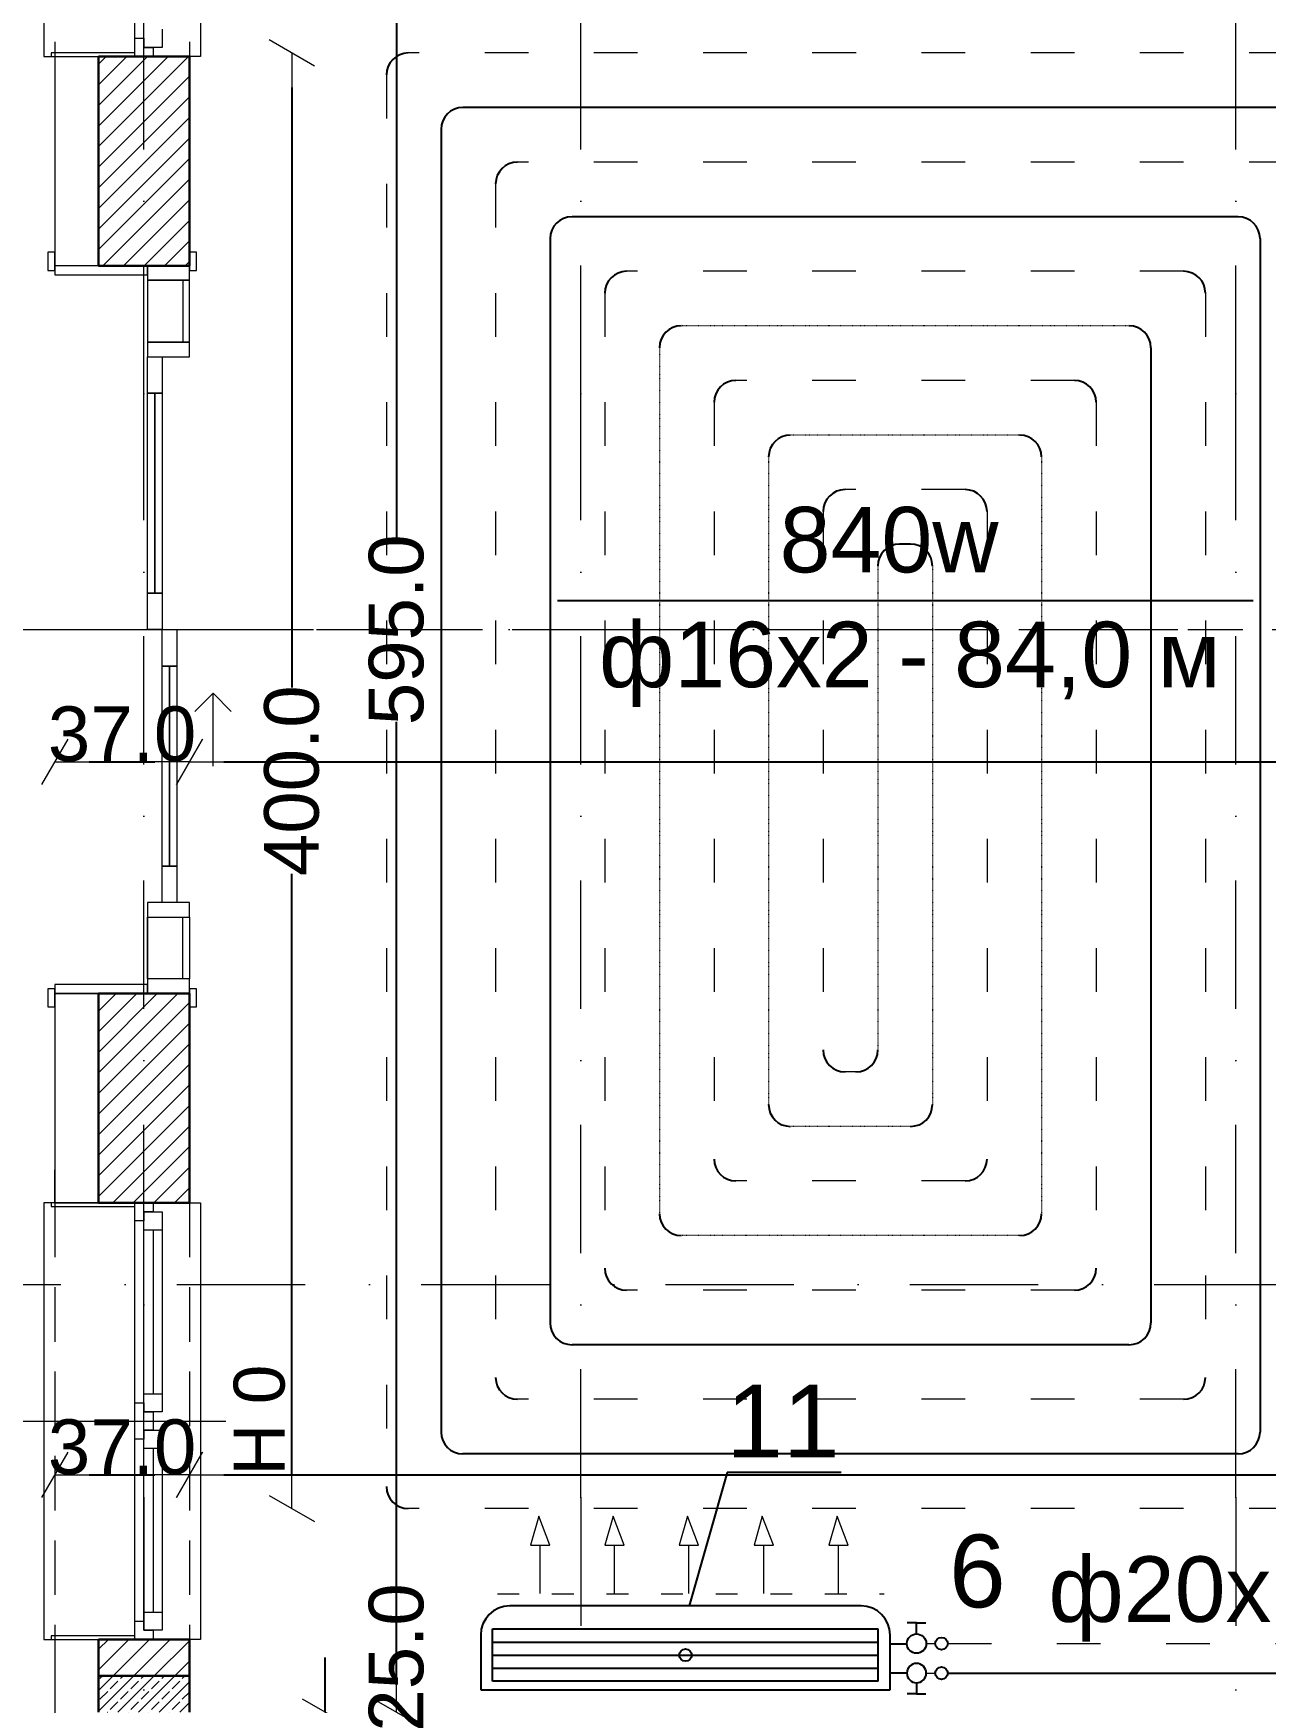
# Model space of a CAD drawing. Header units: centimetres. Extents: x 5906 to 32017, y -966 to 7982.
# Drawn here: x 15257 to 15595.5, y 4820.9 to 5279.6 of the extents above; entities that cross this region are included whole.
import ezdxf
from ezdxf.enums import TextEntityAlignment as Align

# ---------------------------------------------------------------- set-up
doc = ezdxf.new("R2010")
doc.units = ezdxf.units.CM
doc.header["$MEASUREMENT"] = 0
for name, pattern in [('ACAD_ISO03W100', [30, 12, -18]), ('ACAD_ISO06W100', [37.5, 24, -3, 0.5, -3, 0.5, -3, 0.5, -3]), ('Dashed', [23.2, 15, -8.2]), ('Dot & Dashed', [67.027776, 35.277777, -17.638888, 0, -14.111111])]:
    doc.linetypes.add(name, pattern=pattern)
for name, color, linetype in [('ARCH', 7, 'Continuous'), ('L-03', 6, 'Continuous'), ('OV2', 2, 'ACAD_ISO06W100'), ('OV_1', 2, 'Continuous'), ('размери', 7, 'Continuous'), ('разрези', 7, 'Continuous')]:
    doc.layers.add(name, color=color, linetype=linetype)
for name, color, linetype, lineweight in [('fill_Pen_No__7', 7, 'Continuous', 5), ('fill_Pen_No__82', 253, 'Continuous', 13), ('L25', 3, 'Continuous', 18), ('OV_2', 2, 'ACAD_ISO03W100', 20), ('PUNK', 6, 'ACAD_ISO03W100', 20), ('колони_Pen_No__1', 7, 'Continuous', 30), ('оси_Pen_No__4', 102, 'Continuous', 15), ('покрив_Pen_No__21', 7, 'Continuous', 13), ('разрези_Pen_No__85', 151, 'Continuous', 13), ('стени_Pen_No__1', 7, 'Continuous', 30), ('стени_Pen_No__21', 7, 'Continuous', 13), ('стени_Pen_No__3', 30, 'Continuous', 20), ('стени_Pen_No__7', 7, 'Continuous', 5), ('стени_Pen_No__81', 251, 'Continuous', 13)]:
    doc.layers.add(name, color=color, linetype=linetype, lineweight=lineweight)
doc.styles.add('GENERATED_STYLE_1', font='arial.ttf')
doc.styles.add('GENERATED_STYLE_148', font='arial.ttf')
doc.dimstyles.new('GENERATED_STYLE__1', dxfattribs={"dimtxt": 15, "dimasz": 9.5, "dimexe": 0.18, "dimexo": 0.0625, "dimgap": 0, "dimtad": 1, "dimdec": 1, "dimzin": 0, "dimdsep": 46, "dimtxsty": 'GENERATED_STYLE_1', "dimblk": 'ARROWHEAD_2', "dimblk1": 'ARROWHEAD_2', "dimblk2": 'ARROWHEAD_2', "dimcen": 0.09, "dimse1": 1, "dimse2": 1, "dimclrd": 151, "dimclre": 151, "dimclrt": 7, "dimazin": 0, "dimtfac": 1, "dimtdec": 4, "dimtmove": 0, "dimatfit": 3, "dimfxl": 1, "dimtolj": 1, "dimtzin": 0, "dimarcsym": 0})
doc.dimstyles.new('GENERATED_STYLE__2', dxfattribs={"dimtxt": 15, "dimasz": 9.5, "dimexe": 0.18, "dimexo": 0.0625, "dimgap": 0, "dimtad": 1, "dimtih": 1, "dimtoh": 1, "dimdec": 1, "dimzin": 0, "dimdsep": 46, "dimtxsty": 'GENERATED_STYLE_1', "dimblk": 'ARROWHEAD_2', "dimblk1": 'ARROWHEAD_2', "dimblk2": 'ARROWHEAD_2', "dimcen": 0.09, "dimse1": 1, "dimse2": 1, "dimclrd": 151, "dimclre": 151, "dimclrt": 7, "dimazin": 0, "dimtfac": 1, "dimtdec": 4, "dimtmove": 0, "dimatfit": 3, "dimfxl": 1, "dimtolj": 1, "dimtzin": 0, "dimarcsym": 0})
doc.dimstyles.new('GENERATED_STYLE__7', dxfattribs={"dimtxt": 18, "dimasz": 9.5, "dimexe": 0.18, "dimexo": 0.0625, "dimgap": 0, "dimtad": 1, "dimtih": 1, "dimtoh": 1, "dimzin": 0, "dimdsep": 46, "dimtxsty": 'GENERATED_STYLE_1', "dimblk": 'ARROWHEAD_2', "dimblk1": 'ARROWHEAD_2', "dimblk2": 'ARROWHEAD_2', "dimcen": 0.09, "dimse1": 1, "dimse2": 1, "dimclrd": 151, "dimclre": 151, "dimclrt": 7, "dimadec": 0, "dimazin": 0, "dimtfac": 1, "dimtdec": 4, "dimtmove": 0, "dimatfit": 3, "dimfxl": 1, "dimtolj": 1, "dimtzin": 0, "dimarcsym": 0})
pattern_1 = [(45, (8612.932, 5097.604), (-2.8284271, 2.8284271), [])]

# ---------------------------------------------------------------- blocks, each defined once
blk = doc.blocks.new('ARROWHEAD_2')
at = {"color": 0, "linetype": 'Continuous', "lineweight": 0}
for p, q in [((-0.378, -0.655), (0.378, 0.655)), ((0, 0), (-1, 0))]:
    blk.add_line(p, q, dxfattribs=at)
blk = doc.blocks.new('*D449')
at = {"layer": 'DEFPOINTS', "color": 0, "linetype": 'Continuous', "transparency": 16777216}
for p in [(15262.87, 5115.78), (15299.87, 5115.78), (15299.87, 4883.47)]:
    blk.add_point(p, dxfattribs=at)
at = {"layer": 'размери', "color": 151, "linetype": 'Continuous', "lineweight": -2, "transparency": 16777216}
blk.add_line((15272.37, 4883.47), (15290.37, 4883.47), dxfattribs=at)
at = {"layer": 'размери', "color": 151, "linetype": 'Continuous', "lineweight": -2, "transparency": 16777216, "xscale": 9.5, "yscale": 9.5, "zscale": 9.5, "rotation": 180}
blk.add_blockref('ARROWHEAD_2', (15262.87, 4883.47), dxfattribs=at)
at = {"layer": 'размери', "color": 151, "linetype": 'Continuous', "lineweight": -2, "transparency": 16777216, "xscale": 9.5, "yscale": 9.5, "zscale": 9.5}
blk.add_blockref('ARROWHEAD_2', (15299.87, 4883.47), dxfattribs=at)
at = {"layer": 'размери', "color": 7, "linetype": 'Continuous', "lineweight": 13, "transparency": 16777216, "insert": (15281.37, 4891.13), "char_height": 15, "attachment_point": 5, "style": 'GENERATED_STYLE_1'}
blk.add_mtext('\\A1;37.0', dxfattribs=at)
blk = doc.blocks.new('*D450')
at = {"layer": 'DEFPOINTS', "color": 0, "linetype": 'Continuous', "transparency": 16777216}
for p in [(15299.87, 5115.78), (16067.87, 4883.47), (16067.87, 4751.78)]:
    blk.add_point(p, dxfattribs=at)
at = {"layer": 'размери', "color": 151, "linetype": 'Continuous', "lineweight": -2, "transparency": 16777216}
blk.add_line((15309.37, 4883.47), (16058.37, 4883.47), dxfattribs=at)
at = {"layer": 'размери', "color": 151, "linetype": 'Continuous', "lineweight": -2, "transparency": 16777216, "xscale": 9.5, "yscale": 9.5, "zscale": 9.5, "rotation": 180}
blk.add_blockref('ARROWHEAD_2', (15299.87, 4883.47), dxfattribs=at)
at = {"layer": 'размери', "color": 151, "linetype": 'Continuous', "lineweight": -2, "transparency": 16777216, "xscale": 9.5, "yscale": 9.5, "zscale": 9.5}
blk.add_blockref('ARROWHEAD_2', (16067.87, 4883.47), dxfattribs=at)
at = {"layer": 'размери', "color": 7, "linetype": 'Continuous', "lineweight": 13, "transparency": 16777216, "insert": (15672.4, 4891.13), "char_height": 15, "attachment_point": 5, "style": 'GENERATED_STYLE_1'}
blk.add_mtext('\\A1;768.0', dxfattribs=at)
blk = doc.blocks.new('*D467')
at = {"layer": 'DEFPOINTS', "color": 0, "linetype": 'Continuous', "transparency": 16777216}
for p in [(15262.87, 5115.78), (15299.87, 5115.78), (15299.87, 5079.41)]:
    blk.add_point(p, dxfattribs=at)
at = {"layer": 'размери', "color": 151, "linetype": 'Continuous', "lineweight": -2, "transparency": 16777216}
blk.add_line((15272.37, 5079.41), (15290.37, 5079.41), dxfattribs=at)
at = {"layer": 'размери', "color": 151, "linetype": 'Continuous', "lineweight": -2, "transparency": 16777216, "xscale": 9.5, "yscale": 9.5, "zscale": 9.5, "rotation": 180}
blk.add_blockref('ARROWHEAD_2', (15262.87, 5079.41), dxfattribs=at)
at = {"layer": 'размери', "color": 151, "linetype": 'Continuous', "lineweight": -2, "transparency": 16777216, "xscale": 9.5, "yscale": 9.5, "zscale": 9.5}
blk.add_blockref('ARROWHEAD_2', (15299.87, 5079.41), dxfattribs=at)
at = {"layer": 'размери', "color": 7, "linetype": 'Continuous', "lineweight": 13, "transparency": 16777216, "insert": (15281.37, 5087.07), "char_height": 15, "attachment_point": 5, "style": 'GENERATED_STYLE_1'}
blk.add_mtext('\\A1;37.0', dxfattribs=at)
blk = doc.blocks.new('*D468')
at = {"layer": 'DEFPOINTS', "color": 0, "linetype": 'Continuous', "transparency": 16777216}
for p in [(15299.87, 5115.78), (16634.87, 5079.41), (16634.87, 5056.63)]:
    blk.add_point(p, dxfattribs=at)
at = {"layer": 'размери', "color": 151, "linetype": 'Continuous', "lineweight": -2, "transparency": 16777216}
blk.add_line((15309.37, 5079.41), (16625.37, 5079.41), dxfattribs=at)
at = {"layer": 'размери', "color": 151, "linetype": 'Continuous', "lineweight": -2, "transparency": 16777216, "xscale": 9.5, "yscale": 9.5, "zscale": 9.5, "rotation": 180}
blk.add_blockref('ARROWHEAD_2', (15299.87, 5079.41), dxfattribs=at)
at = {"layer": 'размери', "color": 151, "linetype": 'Continuous', "lineweight": -2, "transparency": 16777216, "xscale": 9.5, "yscale": 9.5, "zscale": 9.5}
blk.add_blockref('ARROWHEAD_2', (16634.87, 5079.41), dxfattribs=at)
at = {"layer": 'размери', "color": 7, "linetype": 'Continuous', "lineweight": 13, "transparency": 16777216, "insert": (15955.93, 5087.07), "char_height": 15, "attachment_point": 5, "style": 'GENERATED_STYLE_1'}
blk.add_mtext('\\A1;1335.0', dxfattribs=at)
blk = doc.blocks.new('*D478')
at = {"layer": 'DEFPOINTS', "color": 0, "linetype": 'Continuous', "transparency": 16777216}
for p in [(15337.16, 4818.28), (15449.87, 4818.28), (15274.87, 4793.28)]:
    blk.add_point(p, dxfattribs=at)
at = {"layer": 'размери', "color": 151, "linetype": 'Continuous', "lineweight": -2, "transparency": 16777216}
for p, q in [((15337.16, 4818.28), (15337.16, 4833.31)), ((15337.16, 4802.78), (15337.16, 4808.78))]:
    blk.add_line(p, q, dxfattribs=at)
at = {"layer": 'размери', "color": 151, "linetype": 'Continuous', "lineweight": -2, "transparency": 16777216, "xscale": 9.5, "yscale": 9.5, "zscale": 9.5}
for p, rotation in [((15337.16, 4818.28), 90), ((15337.16, 4793.28), 270)]:
    blk.add_blockref('ARROWHEAD_2', p, dxfattribs=dict(at, rotation=rotation))
at = {"layer": 'размери', "color": 7, "linetype": 'Continuous', "lineweight": 13, "transparency": 16777216, "insert": (15356.75, 4833.31), "char_height": 15, "attachment_point": 5, "rotation": 90, "style": 'GENERATED_STYLE_1'}
blk.add_mtext('\\A1;25.0', dxfattribs=at)
blk = doc.blocks.new('*D479')
at = {"layer": 'DEFPOINTS', "color": 0, "linetype": 'Continuous', "transparency": 16777216}
for p in [(15356.75, 5413.28), (15449.87, 5413.28), (15449.87, 4818.28)]:
    blk.add_point(p, dxfattribs=at)
at = {"layer": 'размери', "color": 151, "linetype": 'Continuous', "lineweight": -2, "transparency": 16777216}
for p, q in [((15356.75, 5403.78), (15356.75, 5141.03)), ((15356.75, 4827.78), (15356.75, 5090.46))]:
    blk.add_line(p, q, dxfattribs=at)
at = {"layer": 'размери', "color": 151, "linetype": 'Continuous', "lineweight": -2, "transparency": 16777216, "xscale": 9.5, "yscale": 9.5, "zscale": 9.5}
for p, rotation in [((15356.75, 5413.28), 90), ((15356.75, 4818.28), 270)]:
    blk.add_blockref('ARROWHEAD_2', p, dxfattribs=dict(at, rotation=rotation))
at = {"layer": 'размери', "color": 7, "linetype": 'Continuous', "lineweight": 13, "transparency": 16777216, "insert": (15356.75, 5115.74), "char_height": 15, "attachment_point": 5, "rotation": 90, "style": 'GENERATED_STYLE_1'}
blk.add_mtext('\\A1;595.0', dxfattribs=at)
blk = doc.blocks.new('*D513')
at = {"layer": 'DEFPOINTS', "color": 0, "linetype": 'Continuous', "transparency": 16777216}
for p in [(15299.87, 5348.7), (15262.87, 5115.78), (15299.87, 5115.78)]:
    blk.add_point(p, dxfattribs=at)
at = {"layer": 'размери', "color": 151, "linetype": 'Continuous', "lineweight": -2, "transparency": 16777216}
blk.add_line((15272.37, 5348.7), (15290.37, 5348.7), dxfattribs=at)
at = {"layer": 'размери', "color": 151, "linetype": 'Continuous', "lineweight": -2, "transparency": 16777216, "xscale": 9.5, "yscale": 9.5, "zscale": 9.5, "rotation": 180}
blk.add_blockref('ARROWHEAD_2', (15262.87, 5348.7), dxfattribs=at)
at = {"layer": 'размери', "color": 151, "linetype": 'Continuous', "lineweight": -2, "transparency": 16777216, "xscale": 9.5, "yscale": 9.5, "zscale": 9.5}
blk.add_blockref('ARROWHEAD_2', (15299.87, 5348.7), dxfattribs=at)
at = {"layer": 'размери', "color": 7, "linetype": 'Continuous', "lineweight": 13, "transparency": 16777216, "insert": (15281.37, 5356.36), "char_height": 15, "attachment_point": 5, "style": 'GENERATED_STYLE_1'}
blk.add_mtext('\\A1;37.0', dxfattribs=at)
blk = doc.blocks.new('*D514')
at = {"layer": 'DEFPOINTS', "color": 0, "linetype": 'Continuous', "transparency": 16777216}
for p in [(15513.87, 5349.81), (15513.87, 5348.7), (15299.87, 5115.78)]:
    blk.add_point(p, dxfattribs=at)
at = {"layer": 'размери', "color": 151, "linetype": 'Continuous', "lineweight": -2, "transparency": 16777216}
blk.add_line((15309.37, 5348.7), (15504.37, 5348.7), dxfattribs=at)
at = {"layer": 'размери', "color": 151, "linetype": 'Continuous', "lineweight": -2, "transparency": 16777216, "xscale": 9.5, "yscale": 9.5, "zscale": 9.5, "rotation": 180}
blk.add_blockref('ARROWHEAD_2', (15299.87, 5348.7), dxfattribs=at)
at = {"layer": 'размери', "color": 151, "linetype": 'Continuous', "lineweight": -2, "transparency": 16777216, "xscale": 9.5, "yscale": 9.5, "zscale": 9.5}
blk.add_blockref('ARROWHEAD_2', (15513.87, 5348.7), dxfattribs=at)
at = {"layer": 'размери', "color": 7, "linetype": 'Continuous', "lineweight": 13, "transparency": 16777216, "insert": (15406.84, 5356.36), "char_height": 15, "attachment_point": 5, "style": 'GENERATED_STYLE_1'}
blk.add_mtext('\\A1;214.0', dxfattribs=at)
blk = doc.blocks.new('*D626')
at = {"layer": 'DEFPOINTS', "color": 0, "linetype": 'Continuous', "transparency": 16777216}
for p in [(14920.2, 4838.28), (15252.74, 4838.28), (15527.74, 4793.28)]:
    blk.add_point(p, dxfattribs=at)
at = {"layer": 'размери', "color": 151, "linetype": 'Continuous', "lineweight": -2, "transparency": 16777216}
for p, q in [((14920.2, 4847.78), (14920.2, 4857.28)), ((14920.2, 4838.28), (14920.2, 4835.52)), ((14920.2, 4793.28), (14920.2, 4796)), ((14920.2, 4783.78), (14920.2, 4774.28))]:
    blk.add_line(p, q, dxfattribs=at)
at = {"layer": 'размери', "color": 151, "linetype": 'Continuous', "lineweight": -2, "transparency": 16777216, "xscale": 9.5, "yscale": 9.5, "zscale": 9.5}
for p, rotation in [((14920.2, 4838.28), 270), ((14920.2, 4793.28), 90)]:
    blk.add_blockref('ARROWHEAD_2', p, dxfattribs=dict(at, rotation=rotation))
at = {"layer": 'размери', "color": 7, "linetype": 'Continuous', "lineweight": 13, "transparency": 16777216, "insert": (14920.2, 4815.76), "char_height": 15, "attachment_point": 5, "rotation": 90, "style": 'GENERATED_STYLE_1'}
blk.add_mtext('\\A1;45.0', dxfattribs=at)
blk = doc.blocks.new('*D650')
at = {"layer": 'DEFPOINTS', "color": 0, "linetype": 'Continuous', "transparency": 16777216}
for p in [(14860.2, 5798.28), (15527.74, 5798.28), (15274.87, 4793.28)]:
    blk.add_point(p, dxfattribs=at)
at = {"layer": 'размери', "color": 151, "linetype": 'Continuous', "lineweight": -2, "transparency": 16777216}
for p, q in [((14860.2, 5788.78), (14860.2, 5326.18)), ((14860.2, 4802.78), (14860.2, 5265.37))]:
    blk.add_line(p, q, dxfattribs=at)
at = {"layer": 'размери', "color": 151, "linetype": 'Continuous', "lineweight": -2, "transparency": 16777216, "xscale": 9.5, "yscale": 9.5, "zscale": 9.5}
for p, rotation in [((14860.2, 5798.28), 90), ((14860.2, 4793.28), 270)]:
    blk.add_blockref('ARROWHEAD_2', p, dxfattribs=dict(at, rotation=rotation))
at = {"layer": 'размери', "color": 7, "linetype": 'Continuous', "lineweight": 13, "transparency": 16777216, "insert": (14860.2, 5295.77), "char_height": 15, "attachment_point": 5, "rotation": 90, "style": 'GENERATED_STYLE_1'}
blk.add_mtext('\\A1;1005.0', dxfattribs=at)
blk = doc.blocks.new('*D651')
at = {"layer": 'DEFPOINTS', "color": 0, "linetype": 'Continuous', "transparency": 16777216}
for p in [(14830.2, 5798.28), (15527.74, 5798.28), (16427.74, 4323.28)]:
    blk.add_point(p, dxfattribs=at)
at = {"layer": 'размери', "color": 151, "linetype": 'Continuous', "lineweight": -2, "transparency": 16777216}
for p, q in [((14830.2, 5788.78), (14830.2, 5091.18)), ((14830.2, 4332.78), (14830.2, 5030.37))]:
    blk.add_line(p, q, dxfattribs=at)
at = {"layer": 'размери', "color": 151, "linetype": 'Continuous', "lineweight": -2, "transparency": 16777216, "xscale": 9.5, "yscale": 9.5, "zscale": 9.5}
for p, rotation in [((14830.2, 5798.28), 90), ((14830.2, 4323.28), 270)]:
    blk.add_blockref('ARROWHEAD_2', p, dxfattribs=dict(at, rotation=rotation))
at = {"layer": 'размери', "color": 7, "linetype": 'Continuous', "lineweight": 13, "transparency": 16777216, "insert": (14830.2, 5060.77), "char_height": 15, "attachment_point": 5, "rotation": 90, "style": 'GENERATED_STYLE_1'}
blk.add_mtext('\\A1;1475.0', dxfattribs=at)
blk = doc.blocks.new('Cutting Plane_1', base_point=(6030.57, 18.18))
at = {"layer": 'разрези_Pen_No__85', "color": 151, "linetype": 'Dot & Dashed', "lineweight": 13}
blk.add_line((6050.57, 18.18), (8942.73, 18.18), dxfattribs=at)
blk = doc.blocks.new('A$C7B171F75')
at = {"layer": 'OV_1', "linetype": 'ByBlock'}
for p, q in [((0.026, 0.099), (0.026, 0.0533)), ((0.0835, 0.0266), (0.0835, 0.0521)), ((0.0533, 0.0266), (0.0835, 0.0266)), ((0.0835, 0.0266), (0.0835, 0.0012))]:
    blk.add_line(p, q, dxfattribs=at)
blk.add_circle((0.0266, 0.0266), 0.0266, dxfattribs=at)
blk = doc.blocks.new('*D669')
at = {"layer": 'DEFPOINTS', "color": 0, "linetype": 'Continuous', "transparency": 16777216}
for p in [(15359.99, 5274.26), (15328.01, 4874.26), (15359.99, 4874.26)]:
    blk.add_point(p, dxfattribs=at)
at = {"layer": 'размери', "color": 151, "linetype": 'Continuous', "lineweight": -2, "transparency": 16777216}
for p, q in [((15328.01, 5264.76), (15328.01, 5099.84)), ((15328.01, 4883.76), (15328.01, 5048.67))]:
    blk.add_line(p, q, dxfattribs=at)
at = {"layer": 'размери', "color": 151, "linetype": 'Continuous', "lineweight": -2, "transparency": 16777216, "xscale": 9.5, "yscale": 9.5, "zscale": 9.5}
for p, rotation in [((15328.01, 5274.26), 90), ((15328.01, 4874.26), 270)]:
    blk.add_blockref('ARROWHEAD_2', p, dxfattribs=dict(at, rotation=rotation))
at = {"layer": 'размери', "color": 7, "linetype": 'Continuous', "lineweight": 13, "transparency": 16777216, "insert": (15328.01, 5074.26), "char_height": 15, "attachment_point": 5, "rotation": 90, "style": 'GENERATED_STYLE_1'}
blk.add_mtext('\\A1;400.0', dxfattribs=at)
blk = doc.blocks.new('*D670')
at = {"layer": 'DEFPOINTS', "color": 0, "linetype": 'Continuous', "transparency": 16777216}
for p in [(15639, 5298.79), (15353.99, 5268.26), (15639, 5268.26)]:
    blk.add_point(p, dxfattribs=at)
at = {"layer": 'размери', "color": 151, "linetype": 'Continuous', "lineweight": -2, "transparency": 16777216}
blk.add_line((15363.49, 5298.79), (15629.5, 5298.79), dxfattribs=at)
at = {"layer": 'размери', "color": 151, "linetype": 'Continuous', "lineweight": -2, "transparency": 16777216, "xscale": 9.5, "yscale": 9.5, "zscale": 9.5, "rotation": 180}
blk.add_blockref('ARROWHEAD_2', (15353.99, 5298.79), dxfattribs=at)
at = {"layer": 'размери', "color": 151, "linetype": 'Continuous', "lineweight": -2, "transparency": 16777216, "xscale": 9.5, "yscale": 9.5, "zscale": 9.5}
blk.add_blockref('ARROWHEAD_2', (15639, 5298.79), dxfattribs=at)
at = {"layer": 'размери', "color": 7, "linetype": 'Continuous', "lineweight": 13, "transparency": 16777216, "insert": (15496.5, 5307.99), "char_height": 18, "attachment_point": 5, "style": 'GENERATED_STYLE_1'}
blk.add_mtext('\\A1;285.00', dxfattribs=at)

msp = doc.modelspace()

# ---------------------------------------------------------------- hatches: boundary and pattern name
at = {"layer": 'fill_Pen_No__7', "linetype": 'Continuous', "lineweight": 5}
h = msp.add_hatch(dxfattribs=at)
h.set_pattern_fill('SOLID___DASHED', style=0, pattern_type=2)
h.set_pattern_definition([(45, (8612.932, 5097.604), (-2.8284271, 2.8284271), []), (45, (8611.5178, 5099.018), (-2.8284271, 2.8284271), [3, -1])])
h.paths.add_polyline_path([(15299.874, 4818.283), (15299.874, 4828.283), (15274.874, 4828.283), (15274.874, 4818.283)])
at = {"layer": 'fill_Pen_No__82', "linetype": 'Continuous', "lineweight": 13}
h = msp.add_hatch(dxfattribs=at)
h.set_pattern_fill('COMMON_BRICK', color=253, style=0, pattern_type=2)
h.set_pattern_definition(pattern_1)
h.paths.add_polyline_path([(15274.874, 5215.783), (15299.874, 5215.783), (15299.874, 5273.283), (15274.874, 5273.283)])
h = msp.add_hatch(dxfattribs=at)
h.set_pattern_fill('COMMON_BRICK', color=253, style=0, pattern_type=2)
h.set_pattern_definition(pattern_1)
h.paths.add_polyline_path([(15274.874, 5015.783), (15274.874, 4958.283), (15299.874, 4958.283), (15299.874, 5015.783)])
h = msp.add_hatch(dxfattribs=at)
h.set_pattern_fill('COMMON_BRICK', color=253, style=0, pattern_type=2)
h.set_pattern_definition(pattern_1)
h.paths.add_polyline_path([(15274.874, 4838.283), (15274.874, 4828.283), (15299.874, 4828.283), (15299.874, 4838.283)])

# ---------------------------------------------------------------- linework, layer by layer
at = {"layer": 'ARCH', "linetype": 'ByBlock'}
for p, q in [((15592.102, 5123.662), (15400.987, 5123.662)), ((15447.587, 4884.124), (15437.126, 4847.46)), ((15478.917, 4884.124), (15447.587, 4884.124))]:
    msp.add_line(p, q, dxfattribs=at)
at = {"layer": 'L-03'}
for p, q in [((15383.153, 4826.765), (15383.153, 4841.163)), ((15383.153, 4841.163), (15489.136, 4841.163)), ((15489.136, 4826.765), (15489.136, 4841.163)), ((15383.153, 4837.563), (15489.136, 4837.563)), ((15383.153, 4833.964), (15489.136, 4833.964)), ((15383.153, 4830.365), (15489.136, 4830.365)), ((15489.136, 4826.765), (15383.153, 4826.765))]:
    msp.add_line(p, q, dxfattribs=at)
at = {"layer": 'L25'}
for p, q in [((15395.833, 4872.123), (15393.553, 4864.151)), ((15398.873, 4864.151), (15395.833, 4872.123)), ((15416.263, 4872.123), (15413.983, 4864.151)), ((15419.302, 4864.151), (15416.263, 4872.123)), ((15436.692, 4872.123), (15434.412, 4864.151)), ((15439.732, 4864.151), (15436.692, 4872.123)), ((15457.265, 4872.123), (15454.985, 4864.151)), ((15460.304, 4864.151), (15457.265, 4872.123)), ((15477.837, 4872.123), (15475.558, 4864.151)), ((15480.877, 4864.151), (15477.837, 4872.123)), ((15393.553, 4864.151), (15398.873, 4864.151)), ((15396.213, 4850.865), (15396.213, 4864.151)), ((15413.983, 4864.151), (15419.302, 4864.151)), ((15416.642, 4850.865), (15416.642, 4864.151)), ((15434.412, 4864.151), (15439.732, 4864.151)), ((15437.072, 4850.865), (15437.072, 4864.151)), ((15454.985, 4864.151), (15460.304, 4864.151)), ((15457.645, 4850.865), (15457.645, 4864.151)), ((15475.558, 4864.151), (15480.877, 4864.151)), ((15478.217, 4850.865), (15478.217, 4864.151))]:
    msp.add_line(p, q, dxfattribs=at)
at = {"layer": 'OV2', "lineweight": 0}
msp.add_line((15502.299, 4837.128), (15504.79, 4837.128), dxfattribs=at)
at = {"layer": 'OV_1'}
for p, q in [((15617.992, 5259.258), (15374.992, 5259.258)), ((15368.992, 5253.258), (15368.992, 4895.258)), ((15587.992, 5229.258), (15404.992, 5229.258)), ((15398.992, 5223.258), (15398.992, 4925.258)), ((15593.992, 5223.258), (15593.992, 4895.258)), ((15563.992, 5193.258), (15563.992, 4925.258)), ((15497.992, 5139.258), (15494.992, 5139.258)), ((15557.992, 4919.258), (15404.992, 4919.258)), ((15587.992, 4889.258), (15374.992, 4889.258)), ((15484.395, 4847.46), (15387.895, 4847.46)), ((15379.895, 4839.46), (15379.895, 4824.46)), ((15492.395, 4824.46), (15492.395, 4839.46)), ((15508.211, 4829.002), (15920.744, 4829.003)), ((15379.895, 4824.46), (15492.395, 4824.46))]:
    msp.add_line(p, q, dxfattribs=at)
at = {"layer": 'OV_1', "lineweight": 0}
msp.add_line((15502.299, 4829.002), (15504.79, 4829.002), dxfattribs=at)
at = {"layer": 'OV_1', "linetype": 'ByBlock'}
for centre in [(15436.145, 4833.964), (15506.5, 4837.128), (15506.5, 4829.002)]:
    msp.add_circle(centre, 1.711, dxfattribs=at)
at = {"layer": 'OV_1'}
for centre, radius, start, end in [((15359.992, 5268.258), 6, 90, 180), ((15374.992, 5253.258), 6, 90, 180), ((15389.992, 5238.258), 6, 90, 180), ((15404.992, 5223.258), 6, 90, 180), ((15587.992, 5223.258), 6, 0, 90), ((15419.992, 5208.258), 6, 90, 180), ((15572.992, 5208.258), 6, 0, 90), ((15434.992, 5193.258), 6, 90, 180), ((15557.992, 5193.258), 6, 0, 90), ((15449.992, 5178.258), 6, 90, 180), ((15542.992, 5178.258), 6, 0, 90), ((15464.992, 5163.258), 6, 90, 180), ((15527.992, 5163.258), 6, 0, 90), ((15479.992, 5148.258), 6, 90, 180), ((15512.992, 5148.258), 6, 0, 90), ((15494.992, 5133.258), 6, 90, 180), ((15497.992, 5133.258), 6, 0, 90), ((15479.992, 5000.258), 6, 180, 270), ((15482.992, 5000.258), 6, 270, 0), ((15464.992, 4985.258), 6, 180, 270), ((15497.992, 4985.258), 6, 270, 0), ((15449.992, 4970.258), 6, 180, 270), ((15512.992, 4970.258), 6, 270, 0), ((15434.992, 4955.258), 6, 180, 270), ((15527.992, 4955.258), 6, 270, 0), ((15419.992, 4940.258), 6, 180, 270), ((15542.992, 4940.258), 6, 270, 0), ((15404.992, 4925.258), 6, 180, 270), ((15557.992, 4925.258), 6, 270, 0), ((15389.992, 4910.258), 6, 180, 270), ((15572.992, 4910.258), 6, 270, 0), ((15374.992, 4895.258), 6, 180, 270), ((15587.992, 4895.258), 6, 270, 0), ((15359.992, 4880.258), 6, 180, 270), ((15387.895, 4839.46), 8, 90, 180), ((15484.395, 4839.46), 8, 0, 90)]:
    msp.add_arc(centre, radius, start, end, dxfattribs=at)
at = {"layer": 'OV_2', "linetype": 'ACAD_ISO03W100'}
for p, q in [((15633.002, 5274.258), (15359.992, 5274.258)), ((15353.992, 5268.258), (15353.992, 4880.258)), ((15602.992, 5244.258), (15389.992, 5244.258)), ((15383.992, 5238.258), (15383.992, 4910.258)), ((15572.992, 5214.258), (15419.992, 5214.258)), ((15413.992, 5208.258), (15413.992, 4940.258)), ((15578.992, 5208.258), (15578.992, 4910.258)), ((15542.992, 5184.258), (15449.992, 5184.258)), ((15443.992, 5178.258), (15443.992, 4970.258)), ((15548.992, 5178.258), (15548.992, 4940.258)), ((15512.992, 5154.258), (15479.992, 5154.258)), ((15473.992, 5148.258), (15473.992, 5000.258)), ((15518.992, 5148.258), (15518.992, 4970.258)), ((15482.992, 4994.258), (15479.992, 4994.258)), ((15512.992, 4964.258), (15449.992, 4964.258)), ((15542.992, 4934.258), (15419.992, 4934.258)), ((15572.992, 4904.258), (15389.992, 4904.258)), ((15602.992, 4874.258), (15359.992, 4874.258)), ((15508.211, 4837.129), (15929.998, 4837.133))]:
    msp.add_line(p, q, dxfattribs=at)
at = {"layer": 'OV_2', "ltscale": 0.01}
for p, q in [((15557.992, 5199.258), (15434.992, 5199.258)), ((15428.992, 5193.258), (15428.992, 4955.258)), ((15527.992, 5169.258), (15464.992, 5169.258)), ((15458.992, 5163.258), (15458.992, 4985.258)), ((15533.992, 5163.258), (15533.992, 4955.258)), ((15488.992, 5133.258), (15488.992, 5000.258)), ((15503.992, 5133.258), (15503.992, 4985.258)), ((15497.992, 4979.258), (15464.992, 4979.258)), ((15527.992, 4949.258), (15434.992, 4949.258))]:
    msp.add_line(p, q, dxfattribs=at)
at = {"layer": 'PUNK', "ltscale": 0.5}
msp.add_line((15384.469, 4850.84), (15490.695, 4850.84), dxfattribs=at)
at = {"layer": 'колони_Pen_No__1', "color": 7, "linetype": 'Continuous', "lineweight": 30}
msp.add_lwpolyline([(15274.874, 4818.283), (15274.874, 4828.283), (15299.874, 4828.283), (15299.874, 4818.283)], dxfattribs=at)
at = {"layer": 'оси_Pen_No__4', "color": 102, "linetype": 'Dot & Dashed', "lineweight": 15}
for p, q in [((15287.374, 5180.61), (15287.374, 6087.239)), ((15407.374, 5180.61), (15407.374, 6087.239)), ((15587.374, 5180.61), (15587.374, 6087.239)), ((15287.374, 4877.31), (15287.374, 5180.61)), ((15407.374, 4877.31), (15407.374, 5180.61)), ((15587.374, 4877.31), (15587.374, 5180.61)), ((14759.366, 4935.783), (17428.848, 4935.783)), ((15287.374, 4877.31), (15287.374, 3970.681)), ((15407.374, 4877.31), (15407.374, 3970.681)), ((15587.374, 4877.31), (15587.374, 3970.681))]:
    msp.add_line(p, q, dxfattribs=at)
for p in [(15287.374, 5180.61), (15287.374, 5180.61), (15407.374, 5180.61), (15407.374, 5180.61), (15587.374, 5180.61), (15587.374, 5180.61), (15287.374, 4877.31), (15287.374, 4877.31), (15407.374, 4877.31), (15407.374, 4877.31), (15587.374, 4877.31), (15587.374, 4877.31)]:
    msp.add_point(p, dxfattribs=at)
at = {"layer": 'покрив_Pen_No__21', "color": 7, "linetype": 'Dashed', "lineweight": 13}
msp.add_lwpolyline([(15017.374, 5115.783), (17231.874, 5115.783), (17231.874, 5271.362), (17231.874, 5900.285), (15237.358, 5900.285), (15237.38, 5540.281), (15017.374, 5540.267)], close=True, dxfattribs=at)
at = {"layer": 'стени_Pen_No__1', "color": 7, "linetype": 'Continuous', "lineweight": 30}
for p, q in [((15274.874, 5273.283), (15274.874, 5215.783)), ((15274.874, 5273.283), (15284.874, 5273.283)), ((15274.874, 5273.283), (15284.874, 5273.283)), ((15274.874, 5273.283), (15284.874, 5273.283)), ((15274.874, 5273.283), (15284.874, 5273.283)), ((15274.874, 5273.283), (15284.874, 5273.283)), ((15284.874, 5273.283), (15289.874, 5273.283)), ((15284.874, 5273.283), (15289.874, 5273.283)), ((15284.874, 5273.283), (15289.874, 5273.283)), ((15289.874, 5273.283), (15299.874, 5273.283)), ((15289.874, 5273.283), (15299.874, 5273.283)), ((15288.374, 5215.783), (15274.874, 5215.783)), ((15299.874, 5215.783), (15288.374, 5215.783)), ((15299.874, 5215.783), (15299.874, 5219.483)), ((15274.874, 5015.783), (15274.874, 4958.283)), ((15288.374, 5015.783), (15274.874, 5015.783)), ((15299.874, 5015.783), (15288.374, 5015.783)), ((15299.874, 5015.783), (15299.874, 5012.083)), ((15274.874, 4958.283), (15284.874, 4958.283)), ((15274.874, 4958.283), (15284.874, 4958.283)), ((15274.874, 4958.283), (15284.874, 4958.283)), ((15274.874, 4958.283), (15284.874, 4958.283)), ((15274.874, 4958.283), (15284.874, 4958.283)), ((15284.874, 4958.283), (15289.874, 4958.283)), ((15284.874, 4958.283), (15289.874, 4958.283)), ((15284.874, 4958.283), (15289.874, 4958.283)), ((15289.874, 4958.283), (15299.874, 4958.283)), ((15289.874, 4958.283), (15299.874, 4958.283)), ((15274.874, 4838.283), (15274.874, 4818.283)), ((15274.874, 4838.283), (15284.874, 4838.283)), ((15274.874, 4838.283), (15284.874, 4838.283)), ((15274.874, 4838.283), (15284.874, 4838.283)), ((15274.874, 4838.283), (15284.874, 4838.283)), ((15274.874, 4838.283), (15284.874, 4838.283)), ((15284.874, 4838.283), (15289.874, 4838.283)), ((15284.874, 4838.283), (15289.874, 4838.283)), ((15284.874, 4838.283), (15289.874, 4838.283)), ((15289.874, 4838.283), (15299.874, 4838.283)), ((15289.874, 4838.283), (15299.874, 4838.283))]:
    msp.add_line(p, q, dxfattribs=at)
for points in [[(15299.874, 5215.783), (15299.874, 5273.283)], [(15299.874, 4958.283), (15299.874, 5015.783)], [(15299.874, 4818.283), (15299.874, 4838.283)]]:
    msp.add_lwpolyline(points, dxfattribs=at)
at = {"layer": 'стени_Pen_No__21', "color": 7, "linetype": 'Continuous', "lineweight": 13}
for p, q in [((15259.874, 5393.283), (15259.874, 5273.283)), ((15302.874, 5393.283), (15302.874, 5273.283)), ((15284.874, 5278.283), (15284.874, 5328.283)), ((15287.374, 5275.783), (15287.374, 5280.783)), ((15292.374, 5280.783), (15292.374, 5275.783)), ((15284.874, 5273.283), (15284.874, 5278.283)), ((15284.874, 5278.283), (15287.374, 5278.283)), ((15287.374, 5278.283), (15287.374, 5275.783)), ((15287.374, 5275.783), (15289.874, 5275.783)), ((15292.374, 5275.783), (15287.374, 5275.783)), ((15289.874, 5275.783), (15289.874, 5273.283)), ((15259.874, 5273.283), (15262.874, 5273.283)), ((15284.874, 5274.283), (15261.874, 5274.283)), ((15261.874, 5274.283), (15261.874, 5273.283)), ((15261.874, 5273.283), (15284.874, 5273.283)), ((15284.874, 5273.283), (15284.874, 5274.283)), ((15302.874, 5273.283), (15299.874, 5273.283)), ((15162.874, 5115.783), (15329.874, 5115.783)), ((15262.874, 4958.283), (15259.874, 4958.283)), ((15259.874, 4958.283), (15259.874, 4838.283)), ((15284.874, 4958.283), (15261.874, 4958.283)), ((15261.874, 4958.283), (15261.874, 4957.283)), ((15261.874, 4957.283), (15284.874, 4957.283)), ((15284.874, 4957.283), (15284.874, 4958.283)), ((15284.874, 4953.283), (15284.874, 4958.283)), ((15289.874, 4955.783), (15287.374, 4955.783)), ((15287.374, 4955.783), (15287.374, 4953.283)), ((15287.374, 4950.783), (15287.374, 4955.783)), ((15287.374, 4955.783), (15292.374, 4955.783)), ((15289.874, 4958.283), (15289.874, 4955.783)), ((15292.374, 4955.783), (15292.374, 4950.783)), ((15299.874, 4958.283), (15302.874, 4958.283)), ((15302.874, 4958.283), (15302.874, 4838.283)), ((15287.374, 4953.283), (15284.874, 4953.283)), ((15284.874, 4903.283), (15284.874, 4953.283)), ((15292.374, 4950.783), (15287.374, 4950.783)), ((15287.374, 4905.783), (15287.374, 4950.783)), ((15289.874, 4950.783), (15289.874, 4905.783)), ((15292.374, 4950.783), (15292.374, 4905.783)), ((15292.374, 4950.783), (15292.374, 4905.783)), ((15287.374, 4900.783), (15287.374, 4905.783)), ((15287.374, 4905.783), (15292.374, 4905.783)), ((15292.374, 4905.783), (15292.374, 4900.783)), ((15284.874, 4898.283), (15284.874, 4903.283)), ((15284.874, 4903.283), (15287.374, 4903.283)), ((15287.374, 4903.283), (15287.374, 4900.783)), ((15287.374, 4900.783), (15289.874, 4900.783)), ((15292.374, 4900.783), (15287.374, 4900.783)), ((15289.874, 4900.783), (15289.874, 4898.283)), ((15284.874, 4893.283), (15284.874, 4898.283)), ((15289.874, 4895.783), (15287.374, 4895.783)), ((15287.374, 4895.783), (15287.374, 4893.283)), ((15287.374, 4890.783), (15287.374, 4895.783)), ((15287.374, 4895.783), (15292.374, 4895.783)), ((15289.874, 4898.283), (15289.874, 4895.783)), ((15292.374, 4895.783), (15292.374, 4890.783)), ((15287.374, 4893.283), (15284.874, 4893.283)), ((15284.874, 4843.283), (15284.874, 4893.283)), ((15292.374, 4890.783), (15287.374, 4890.783)), ((15287.374, 4845.783), (15287.374, 4890.783)), ((15289.874, 4890.783), (15289.874, 4845.783)), ((15292.374, 4890.783), (15292.374, 4845.783)), ((15292.374, 4890.783), (15292.374, 4845.783)), ((15287.374, 4840.783), (15287.374, 4845.783)), ((15287.374, 4845.783), (15292.374, 4845.783)), ((15292.374, 4845.783), (15292.374, 4840.783)), ((15284.874, 4838.283), (15284.874, 4843.283)), ((15284.874, 4843.283), (15287.374, 4843.283)), ((15287.374, 4843.283), (15287.374, 4840.783)), ((15287.374, 4840.783), (15289.874, 4840.783)), ((15292.374, 4840.783), (15287.374, 4840.783)), ((15289.874, 4840.783), (15289.874, 4838.283)), ((15259.874, 4838.283), (15262.874, 4838.283)), ((15284.874, 4839.283), (15261.874, 4839.283)), ((15261.874, 4839.283), (15261.874, 4838.283)), ((15261.874, 4838.283), (15284.874, 4838.283)), ((15284.874, 4838.283), (15284.874, 4839.283)), ((15302.874, 4838.283), (15299.874, 4838.283))]:
    msp.add_line(p, q, dxfattribs=at)
at = {"layer": 'стени_Pen_No__21', "color": 7, "linetype": 'Dashed', "lineweight": 13}
for p, q in [((15262.874, 5393.283), (15262.874, 5273.283)), ((15299.874, 5393.283), (15299.874, 5273.283)), ((15262.874, 4958.283), (15262.874, 4838.283)), ((15299.874, 4958.283), (15299.874, 4838.283))]:
    msp.add_line(p, q, dxfattribs=at)
at = {"layer": 'стени_Pen_No__3', "color": 30, "linetype": 'Continuous', "lineweight": 20}
for p, q in [((15262.874, 5273.283), (15262.874, 5264.283)), ((15262.874, 5273.283), (15274.874, 5273.283)), ((15262.874, 5273.283), (15274.874, 5273.283)), ((15262.874, 5273.283), (15274.874, 5273.283)), ((15262.874, 5273.283), (15274.874, 5273.283)), ((15262.874, 5273.283), (15274.874, 5273.283)), ((15262.874, 5273.283), (15262.874, 5264.283)), ((15262.874, 5273.283), (15262.874, 5264.283)), ((15262.874, 5215.783), (15262.874, 5219.483)), ((15274.874, 5215.783), (15262.874, 5215.783)), ((15262.874, 5015.783), (15262.874, 5012.083)), ((15274.874, 5015.783), (15262.874, 5015.783)), ((15262.874, 4958.283), (15262.874, 4967.283)), ((15262.874, 4958.283), (15262.874, 4967.283)), ((15262.874, 4958.283), (15262.874, 4967.283)), ((15262.874, 4958.283), (15274.874, 4958.283)), ((15262.874, 4958.283), (15274.874, 4958.283)), ((15262.874, 4958.283), (15274.874, 4958.283)), ((15262.874, 4958.283), (15274.874, 4958.283)), ((15262.874, 4958.283), (15274.874, 4958.283)), ((15262.874, 4838.283), (15262.874, 4829.283)), ((15262.874, 4838.283), (15274.874, 4838.283)), ((15262.874, 4838.283), (15274.874, 4838.283)), ((15262.874, 4838.283), (15274.874, 4838.283)), ((15262.874, 4838.283), (15274.874, 4838.283)), ((15262.874, 4838.283), (15274.874, 4838.283)), ((15262.874, 4838.283), (15262.874, 4829.283)), ((15262.874, 4838.283), (15262.874, 4829.283))]:
    msp.add_line(p, q, dxfattribs=at)
for points in [[(15262.874, 5273.283), (15262.874, 5215.783)], [(15262.874, 5015.783), (15262.874, 4958.283)], [(15262.874, 4838.283), (15262.874, 4793.283)]]:
    msp.add_lwpolyline(points, dxfattribs=at)
at = {"layer": 'стени_Pen_No__7', "color": 7, "linetype": 'Continuous', "lineweight": 5}
msp.add_line((15218.882, 4898.283), (15309.874, 4898.283), dxfattribs=at)
at = {"layer": 'стени_Pen_No__81', "color": 251, "linetype": 'Continuous', "lineweight": 13}
for p, q in [((15262.874, 5219.483), (15260.974, 5219.483)), ((15260.974, 5219.483), (15260.974, 5214.483)), ((15262.874, 5214.483), (15262.874, 5219.483)), ((15262.874, 5215.783), (15262.874, 5219.483)), ((15262.874, 5215.783), (15262.874, 5219.483)), ((15288.374, 5215.783), (15262.874, 5215.783)), ((15262.874, 5215.783), (15262.874, 5213.283)), ((15274.874, 5215.783), (15262.874, 5215.783)), ((15274.874, 5215.783), (15262.874, 5215.783)), ((15288.374, 5215.783), (15274.874, 5215.783)), ((15288.374, 5215.783), (15274.874, 5215.783)), ((15288.374, 5213.283), (15288.374, 5215.783)), ((15288.374, 5215.783), (15288.374, 5211.783)), ((15299.874, 5215.783), (15288.374, 5215.783)), ((15299.874, 5215.783), (15288.374, 5215.783)), ((15299.874, 5215.783), (15288.374, 5215.783)), ((15301.774, 5219.483), (15299.874, 5219.483)), ((15299.874, 5219.483), (15299.874, 5214.483)), ((15299.874, 5215.783), (15299.874, 5219.483)), ((15299.874, 5215.783), (15299.874, 5219.483)), ((15299.874, 5211.783), (15299.874, 5215.783)), ((15301.774, 5214.483), (15301.774, 5219.483)), ((15260.974, 5214.483), (15262.874, 5214.483)), ((15262.874, 5213.283), (15288.374, 5213.283)), ((15288.374, 5211.783), (15299.874, 5211.783)), ((15288.374, 5211.783), (15288.374, 5194.783)), ((15298.074, 5211.783), (15298.074, 5194.783)), ((15299.874, 5214.483), (15301.774, 5214.483)), ((15299.874, 5194.783), (15288.374, 5194.783)), ((15288.374, 5194.783), (15288.374, 5190.783)), ((15299.874, 5190.783), (15299.874, 5194.783)), ((15288.374, 5190.783), (15299.874, 5190.783)), ((15288.374, 5180.783), (15288.374, 5190.783)), ((15288.374, 5190.783), (15292.374, 5190.783)), ((15292.374, 5190.783), (15292.374, 5180.783)), ((15292.374, 5180.783), (15288.374, 5180.783)), ((15290.374, 5125.783), (15290.374, 5180.783)), ((15288.374, 5115.783), (15288.374, 5125.783)), ((15288.374, 5125.783), (15292.374, 5125.783)), ((15292.374, 5125.783), (15292.374, 5115.783)), ((15292.374, 5115.783), (15288.374, 5115.783)), ((15292.374, 5105.783), (15292.374, 5115.783)), ((15292.374, 5115.783), (15296.374, 5115.783)), ((15296.374, 5115.783), (15296.374, 5105.783)), ((15296.374, 5105.783), (15292.374, 5105.783)), ((15294.374, 5050.783), (15294.374, 5105.783)), ((15306.374, 5098.283), (15301.374, 5093.283)), ((15306.374, 5078.283), (15306.374, 5098.283)), ((15306.374, 5098.283), (15311.374, 5093.283)), ((15292.374, 5040.783), (15292.374, 5050.783)), ((15292.374, 5050.783), (15296.374, 5050.783)), ((15296.374, 5050.783), (15296.374, 5040.783)), ((15299.874, 5040.783), (15288.374, 5040.783)), ((15288.374, 5040.783), (15288.374, 5036.783)), ((15296.374, 5040.783), (15292.374, 5040.783)), ((15299.874, 5036.783), (15299.874, 5040.783)), ((15288.374, 5036.783), (15299.874, 5036.783)), ((15288.374, 5036.783), (15288.374, 5019.783)), ((15298.074, 5019.783), (15298.074, 5036.783)), ((15299.874, 5019.783), (15288.374, 5019.783)), ((15288.374, 5019.783), (15288.374, 5015.783)), ((15299.874, 5015.783), (15299.874, 5019.783)), ((15260.974, 5017.083), (15260.974, 5012.083)), ((15262.874, 5017.083), (15260.974, 5017.083)), ((15288.374, 5018.283), (15262.874, 5018.283)), ((15262.874, 5018.283), (15262.874, 5015.783)), ((15262.874, 5012.083), (15262.874, 5017.083)), ((15262.874, 5015.783), (15288.374, 5015.783)), ((15274.874, 5015.783), (15262.874, 5015.783)), ((15274.874, 5015.783), (15262.874, 5015.783)), ((15262.874, 5015.783), (15262.874, 5012.083)), ((15262.874, 5015.783), (15262.874, 5012.083)), ((15288.374, 5015.783), (15274.874, 5015.783)), ((15288.374, 5015.783), (15274.874, 5015.783)), ((15288.374, 5015.783), (15288.374, 5018.283)), ((15288.374, 5015.783), (15299.874, 5015.783)), ((15299.874, 5015.783), (15288.374, 5015.783)), ((15299.874, 5015.783), (15288.374, 5015.783)), ((15299.874, 5017.083), (15299.874, 5012.083)), ((15301.774, 5017.083), (15299.874, 5017.083)), ((15299.874, 5015.783), (15299.874, 5012.083)), ((15299.874, 5015.783), (15299.874, 5012.083)), ((15301.774, 5012.083), (15301.774, 5017.083)), ((15260.974, 5012.083), (15262.874, 5012.083)), ((15299.874, 5012.083), (15301.774, 5012.083))]:
    msp.add_line(p, q, dxfattribs=at)
for points in [[(15288.374, 5211.783), (15288.374, 5194.783), (15299.874, 5194.783), (15299.874, 5211.783)], [(15288.374, 5125.783), (15288.374, 5180.783), (15290.374, 5180.783), (15290.374, 5125.783)], [(15290.374, 5125.783), (15290.374, 5180.783), (15292.374, 5180.783), (15292.374, 5125.783)], [(15292.374, 5050.783), (15292.374, 5105.783), (15294.374, 5105.783), (15294.374, 5050.783)], [(15294.374, 5050.783), (15294.374, 5105.783), (15296.374, 5105.783), (15296.374, 5050.783)], [(15299.874, 5036.783), (15299.874, 5019.783), (15288.374, 5019.783), (15288.374, 5036.783)]]:
    msp.add_lwpolyline(points, close=True, dxfattribs=at)

# ---------------------------------------------------------------- block references
at = {"layer": 'OV_1', "yscale": 100, "zscale": 100}
for p, xscale, rotation in [((15502.299, 4834.464), 100, 90.00000000000001), ((15502.299, 4831.666), -100, 90)]:
    msp.add_blockref('A$C7B171F75', p, dxfattribs=dict(at, xscale=xscale, rotation=rotation))
at = {"layer": 'разрези', "color": 151, "lineweight": 13}
msp.add_blockref('Cutting Plane_1', (14643.505, 5115.783), dxfattribs=at)

# ---------------------------------------------------------------- texts
at = {"layer": 'ARCH', "linetype": 'ByBlock', "style": 'GENERATED_STYLE_148'}
for s, height, p in [('840w', 18, (15462.02, 5131.51)), ('ф16x2 - 84,0 м', 18, (15412.392, 5099.958)), ('11', 20, (15447.389, 4888.286)), ('ф20х2', 18, (15535.877, 4843.094))]:
    msp.add_text(s, height=height, dxfattribs=at).set_placement(p)
msp.add_text('6', height=20, dxfattribs=at).set_placement((15508.582, 4867.089), align=Align.TOP_LEFT)
at = {"layer": 'стени_Pen_No__7', "color": 7, "linetype": 'Continuous', "lineweight": 5, "insert": (15330.108, 4883.344), "char_height": 14, "attachment_point": 7, "rotation": 90, "style": 'GENERATED_STYLE_1'}
msp.add_mtext('\\A1;{\\pql;\\pt0;\\fArial|b0|i0|c0|p0;\\W1.000000;H 0\\fArial|b0|i0|c0|p0;\\W1.000000;\\A1{\\H.66x;\\S^  ;}\\fArial|b0|i0|c0|p0;\\W1.000000;\\fArial|b0|i0|c0|p0;\\W1.000000;}', dxfattribs=at)

# ---------------------------------------------------------------- dimensions: what is measured, and where the dimension line sits
at = {"layer": 'размери', "color": 151, "linetype": 'Continuous', "lineweight": 13}
for base, p1, p2, picture, middle in [((14830.202, 5798.283), (16427.74, 4323.278), (15527.74, 5798.283), '*D651', (14830.202, 5060.772)), ((14860.202, 5798.283), (15274.874, 4793.283), (15527.74, 5798.283), '*D650', (14860.202, 5295.775)), ((15356.749, 5413.283), (15449.874, 4818.283), (15449.874, 5413.283), '*D479', (15356.749, 5115.745)), ((14920.202, 4838.283), (15527.74, 4793.283), (15252.74, 4838.283), '*D626', (14920.202, 4815.757)), ((15337.165, 4818.283), (15274.874, 4793.283), (15449.874, 4818.283), '*D478', (15356.749, 4833.311))]:
    dim = msp.add_linear_dim(base=base, p1=p1, p2=p2, angle=90, dimstyle='GENERATED_STYLE__1', dxfattribs=at)
    dim.commit()
    dim.dimension.update_dxf_attribs({"geometry": picture, "text_midpoint": middle, "dimtype": 160, "text_rotation": 90})
for base, p1, p2, picture, middle in [((15299.874, 5348.7), (15262.874, 5115.783), (15299.874, 5115.783), '*D513', (15281.374, 5348.7)), ((15513.875, 5348.7), (15299.874, 5115.783), (15513.875, 5349.814), '*D514', (15406.836, 5348.7)), ((15299.874, 4883.466), (15262.874, 5115.783), (15299.874, 5115.783), '*D449', (15281.374, 4883.466)), ((15299.874, 5079.407), (15262.874, 5115.783), (15299.874, 5115.783), '*D467', (15281.374, 5079.407)), ((16067.874, 4883.466), (15299.874, 5115.783), (16067.874, 4751.778), '*D450', (15672.395, 4883.466)), ((16634.874, 5079.407), (15299.874, 5115.783), (16634.874, 5056.633), '*D468', (15955.925, 5079.407))]:
    dim = msp.add_linear_dim(base=base, p1=p1, p2=p2, dimstyle='GENERATED_STYLE__2', dxfattribs=at)
    dim.commit()
    dim.dimension.update_dxf_attribs({"geometry": picture, "text_midpoint": middle, "dimtype": 160})
dim = msp.add_linear_dim(base=(15639.002, 5298.795), p1=(15353.992, 5268.258), p2=(15639.002, 5268.258), angle=180, text='285.00', dimstyle='GENERATED_STYLE__7', dxfattribs=at)
dim.commit()
dim.dimension.update_dxf_attribs({"geometry": '*D670', "text_midpoint": (15496.497, 5307.985)})
dim = msp.add_linear_dim(base=(15328.006, 4874.258), p1=(15359.992, 5274.258), p2=(15359.992, 4874.258), angle=270, dimstyle='GENERATED_STYLE__1', dxfattribs=at)
dim.commit()
dim.dimension.update_dxf_attribs({"geometry": '*D669', "text_midpoint": (15328.006, 5074.258), "text_rotation": 90})

doc.saveas('drawing.dxf')
